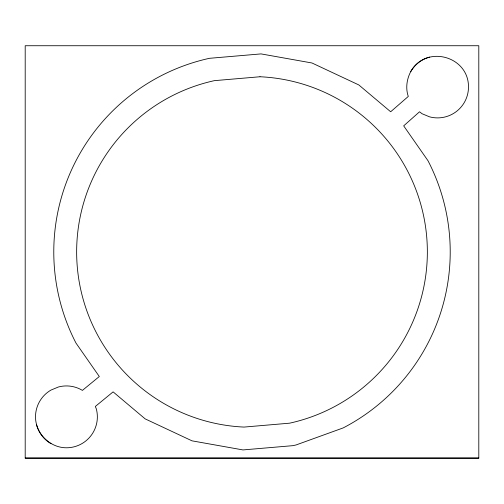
<?xml version="1.0" encoding="UTF-8"?>
<svg xmlns="http://www.w3.org/2000/svg" width="504" height="504" viewBox="0 0 504 504"><rect width="100%" height="100%" fill="white"/><g stroke="black" fill="none" stroke-linecap="round" stroke-linejoin="round"><path stroke-width="0.76" d="M410.779 71.505C406.785 79.084 405.411 88.257 408.297 96.434L390.669 111.768L358.835 84.949L311.982 62.987L261.041 53.903L209.481 58.306A198.217 198.217 0 0 0 75.997 343.092L99.307 376.519L82.366 390.43L81.9 390.077A30.927 30.927 0 0 0 58.432 386.984L50.973 390.077A30.927 30.927 0 0 0 35.507 416.858C35.494 433.446 49.846 447.804 66.434 447.785A30.927 30.927 0 0 0 96.308 408.851L95.325 406.47L113.104 391.866L145.165 418.881L192.018 440.843L242.959 449.927L292.893 445.656L296.05 444.963L343.18 427.915A198.217 198.217 0 0 0 428.003 160.738L403.685 125.861L419.536 111.781L422.1 113.753L429.559 116.84A30.927 30.927 0 0 0 468.493 86.965C468.67 55.994 426.063 44.478 410.779 71.505A30.927 30.927 0 0 1 429.559 57.097M25.2 458.098L478.8 458.098L478.8 45.732L25.2 45.732L25.2 458.098L478.8 458.098M50.973 443.64A30.927 30.927 0 0 1 36.565 424.866M259.995 76.753L214.389 80.653A175.342 175.342 0 0 0 244.005 427.077L289.611 423.177A175.342 175.342 0 0 0 259.995 76.753"/></g></svg>
